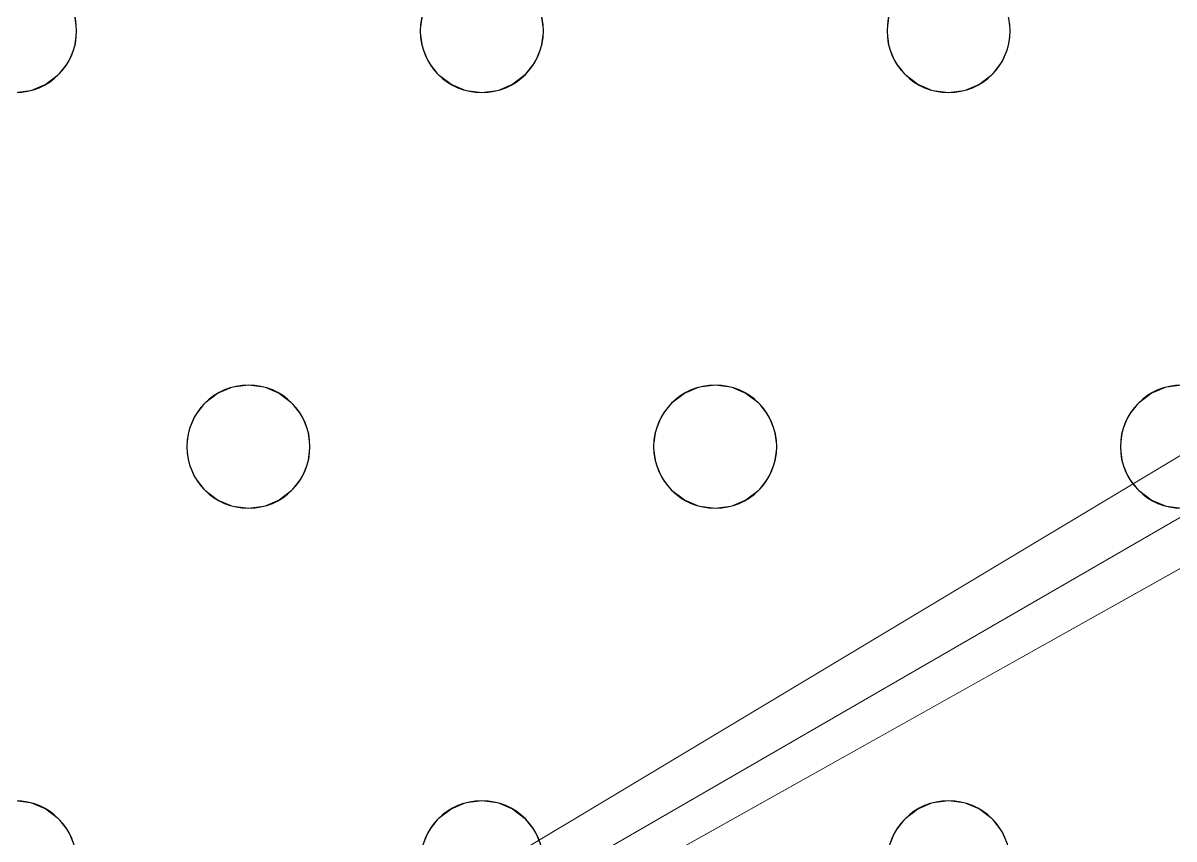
# Model space of a CAD drawing. Header units: millimetres. Extents: x -1 to 1201, y -701 to 1.
# Drawn here: x 231.4 to 306.2, y -312.5 to -259.5 of the extents above; entities that cross this region are included whole.
import ezdxf

# ---------------------------------------------------------------- set-up
doc = ezdxf.new("R2010")
doc.units = ezdxf.units.MM
doc.layers.add('IQ_200_3D', color=1, linetype='Continuous')
doc.layers.add('IQ_204_2D', color=7, linetype='Continuous')

msp = doc.modelspace()

# ---------------------------------------------------------------- linework, layer by layer
at = {"layer": 'IQ_200_3D', "lineweight": 18}
for points, invisible_edges in [([(234.746, -258.965, 888), (234.347, -258, 888), (257.352, -258.965, 888), (257.216, -260, 888)], 10), ([(287.685, -258.965, 890), (264.68, -258, 890), (265.079, -258.965, 890), (287.549, -260, 890)], 5), ([(295.413, -258.965, 888), (295.013, -258, 888), (318.019, -258.965, 888), (317.882, -260, 888)], 10), ([(234.746, -258.965, 890), (234.882, -260, 890), (257.216, -260, 890), (257.352, -258.965, 890)], 10), ([(257.216, -260, 888), (257.352, -261.035, 888), (234.882, -260, 888), (234.746, -258.965, 888)], 10), ([(234.882, -260, 890), (234.746, -258.965, 890), (234.746, -258.965, 888), (234.882, -260, 888)], 2), ([(257.352, -258.965, 890), (257.216, -260, 890), (257.216, -260, 888), (257.352, -258.965, 888)], 8), ([(287.549, -260, 890), (265.079, -258.965, 890), (265.216, -260, 890), (287.685, -261.035, 890)], 5), ([(287.549, -260, 888), (265.216, -260, 888), (265.079, -258.965, 888), (287.685, -258.965, 888)], 5), ([(265.216, -260, 890), (265.079, -258.965, 890), (265.079, -258.965, 888), (265.216, -260, 888)], 2), ([(287.685, -258.965, 890), (287.549, -260, 890), (287.549, -260, 888), (287.685, -258.965, 888)], 8), ([(295.413, -258.965, 890), (295.549, -260, 890), (317.882, -260, 890), (318.019, -258.965, 890)], 10), ([(317.882, -260, 888), (318.019, -261.035, 888), (295.549, -260, 888), (295.413, -258.965, 888)], 10), ([(295.549, -260, 890), (295.413, -258.965, 890), (295.413, -258.965, 888), (295.549, -260, 888)], 2), ([(234.882, -260, 890), (234.746, -261.035, 890), (257.352, -261.035, 890), (257.216, -260, 890)], 10), ([(257.352, -261.035, 888), (257.752, -262, 888), (234.746, -261.035, 888), (234.882, -260, 888)], 10), ([(234.746, -261.035, 890), (234.882, -260, 890), (234.882, -260, 888), (234.746, -261.035, 888)], 8), ([(257.216, -260, 890), (257.352, -261.035, 890), (257.352, -261.035, 888), (257.216, -260, 888)], 2), ([(287.685, -261.035, 890), (265.216, -260, 890), (265.079, -261.035, 890), (288.085, -262, 890)], 5), ([(287.685, -261.035, 888), (265.079, -261.035, 888), (265.216, -260, 888), (287.549, -260, 888)], 5), ([(265.079, -261.035, 890), (265.216, -260, 890), (265.216, -260, 888), (265.079, -261.035, 888)], 8), ([(287.549, -260, 890), (287.685, -261.035, 890), (287.685, -261.035, 888), (287.549, -260, 888)], 2), ([(295.549, -260, 890), (295.413, -261.035, 890), (318.019, -261.035, 890), (317.882, -260, 890)], 10), ([(318.019, -261.035, 888), (318.418, -262, 888), (295.413, -261.035, 888), (295.549, -260, 888)], 10), ([(295.413, -261.035, 890), (295.549, -260, 890), (295.549, -260, 888), (295.413, -261.035, 888)], 8), ([(234.746, -261.035, 890), (234.347, -262, 890), (257.752, -262, 890), (257.352, -261.035, 890)], 10), ([(234.347, -262, 888), (234.746, -261.035, 888), (257.752, -262, 888), (246.049, -283, 888)], 14), ([(234.347, -262, 890), (234.746, -261.035, 890), (234.746, -261.035, 888), (234.347, -262, 888)], 10), ([(257.352, -261.035, 890), (257.752, -262, 890), (257.752, -262, 888), (257.352, -261.035, 888)], 10), ([(288.085, -262, 890), (265.079, -261.035, 890), (264.68, -262, 890)], 13), ([(288.085, -262, 888), (276.382, -283, 888), (264.68, -262, 888), (265.079, -261.035, 888)], 11), ([(264.68, -262, 890), (265.079, -261.035, 890), (265.079, -261.035, 888), (264.68, -262, 888)], 10), ([(288.085, -262, 888), (265.079, -261.035, 888), (287.685, -261.035, 888)], 3), ([(287.685, -261.035, 890), (288.085, -262, 890), (288.085, -262, 888), (287.685, -261.035, 888)], 10), ([(295.413, -261.035, 890), (295.013, -262, 890), (318.418, -262, 890), (318.019, -261.035, 890)], 10), ([(295.013, -262, 888), (295.413, -261.035, 888), (318.418, -262, 888), (306.716, -283, 888)], 14), ([(295.013, -262, 890), (295.413, -261.035, 890), (295.413, -261.035, 888), (295.013, -262, 888)], 10), ([(246.049, -283, 890), (257.752, -262, 890), (234.347, -262, 890), (233.711, -262.828, 890)], 11), ([(246.049, -283, 888), (245.014, -283.136, 888), (233.711, -262.828, 888), (234.347, -262, 888)], 10), ([(233.711, -262.828, 890), (234.347, -262, 890), (234.347, -262, 888), (233.711, -262.828, 888)], 10), ([(246.049, -283, 890), (258.387, -262.828, 890), (257.752, -262, 890)], 13), ([(258.387, -262.828, 888), (247.084, -283.136, 888), (246.049, -283, 888), (257.752, -262, 888)], 5), ([(257.752, -262, 890), (258.387, -262.828, 890), (258.387, -262.828, 888), (257.752, -262, 888)], 10), ([(276.382, -283, 890), (288.085, -262, 890), (264.68, -262, 890), (264.044, -262.828, 890)], 11), ([(276.382, -283, 888), (275.347, -283.136, 888), (264.044, -262.828, 888), (264.68, -262, 888)], 10), ([(264.044, -262.828, 890), (264.68, -262, 890), (264.68, -262, 888), (264.044, -262.828, 888)], 10), ([(276.382, -283, 890), (288.721, -262.828, 890), (288.085, -262, 890)], 13), ([(288.721, -262.828, 888), (277.418, -283.136, 888), (276.382, -283, 888), (288.085, -262, 888)], 5), ([(288.085, -262, 890), (288.721, -262.828, 890), (288.721, -262.828, 888), (288.085, -262, 888)], 10), ([(306.716, -283, 890), (318.418, -262, 890), (295.013, -262, 890), (294.378, -262.828, 890)], 11), ([(306.716, -283, 888), (305.68, -283.136, 888), (294.378, -262.828, 888), (295.013, -262, 888)], 10), ([(294.378, -262.828, 890), (295.013, -262, 890), (295.013, -262, 888), (294.378, -262.828, 888)], 10), ([(245.014, -283.136, 890), (233.711, -262.828, 890), (232.882, -263.464, 890), (244.049, -283.536, 890)], 5), ([(245.014, -283.136, 888), (244.049, -283.536, 888), (232.882, -263.464, 888), (233.711, -262.828, 888)], 10), ([(232.882, -263.464, 890), (233.711, -262.828, 890), (233.711, -262.828, 888), (232.882, -263.464, 888)], 10), ([(233.711, -262.828, 890), (245.014, -283.136, 890), (246.049, -283, 890)], 13), ([(247.084, -283.136, 890), (259.216, -263.464, 890), (258.387, -262.828, 890), (246.049, -283, 890)], 5), ([(258.387, -262.828, 888), (259.216, -263.464, 888), (247.084, -283.136, 888)], 14), ([(258.387, -262.828, 890), (259.216, -263.464, 890), (259.216, -263.464, 888), (258.387, -262.828, 888)], 10), ([(264.044, -262.828, 890), (263.216, -263.464, 890), (275.347, -283.136, 890), (276.382, -283, 890)], 10), ([(275.347, -283.136, 888), (274.382, -283.536, 888), (263.216, -263.464, 888), (264.044, -262.828, 888)], 10), ([(263.216, -263.464, 890), (264.044, -262.828, 890), (264.044, -262.828, 888), (263.216, -263.464, 888)], 10), ([(277.418, -283.136, 890), (289.549, -263.464, 890), (288.721, -262.828, 890), (276.382, -283, 890)], 5), ([(289.549, -263.464, 888), (278.382, -283.536, 888), (277.418, -283.136, 888), (288.721, -262.828, 888)], 5), ([(288.721, -262.828, 890), (289.549, -263.464, 890), (289.549, -263.464, 888), (288.721, -262.828, 888)], 10), ([(294.378, -262.828, 890), (293.549, -263.464, 890), (305.68, -283.136, 890), (306.716, -283, 890)], 10), ([(305.68, -283.136, 888), (293.549, -263.464, 888), (294.378, -262.828, 888)], 13), ([(293.549, -263.464, 890), (294.378, -262.828, 890), (294.378, -262.828, 888), (293.549, -263.464, 888)], 10), ([(242.585, -285, 890), (243.221, -284.172, 890), (230.882, -264, 890), (219.18, -285, 890)], 14), ([(242.585, -285, 888), (242.185, -285.965, 888), (219.18, -285, 888), (230.882, -264, 888)], 14), ([(231.918, -263.864, 890), (230.882, -264, 890), (243.221, -284.172, 890)], 14), ([(243.221, -284.172, 888), (242.585, -285, 888), (230.882, -264, 888), (231.918, -263.864, 888)], 10), ([(231.918, -263.864, 888), (230.882, -264, 888), (230.882, -264, 890), (231.918, -263.864, 890)], 10), ([(244.049, -283.536, 890), (232.882, -263.464, 890), (231.918, -263.864, 890), (243.221, -284.172, 890)], 5), ([(244.049, -283.536, 888), (243.221, -284.172, 888), (231.918, -263.864, 888), (232.882, -263.464, 888)], 10), ([(231.918, -263.864, 890), (232.882, -263.464, 890), (232.882, -263.464, 888), (231.918, -263.864, 888)], 10), ([(248.049, -283.536, 890), (260.18, -263.864, 890), (259.216, -263.464, 890), (247.084, -283.136, 890)], 5), ([(248.049, -283.536, 888), (247.084, -283.136, 888), (259.216, -263.464, 888), (260.18, -263.864, 888)], 10), ([(248.049, -283.536, 890), (248.878, -284.172, 890), (260.18, -263.864, 890)], 14), ([(248.878, -284.172, 888), (248.049, -283.536, 888), (260.18, -263.864, 888), (261.216, -264, 888)], 10), ([(248.878, -284.172, 890), (249.513, -285, 890), (261.216, -264, 890), (260.18, -263.864, 890)], 10), ([(261.216, -264, 888), (272.918, -285, 888), (249.513, -285, 888), (248.878, -284.172, 888)], 11), ([(249.513, -285, 890), (272.519, -285.965, 890), (272.918, -285, 890), (261.216, -264, 890)], 13), ([(259.216, -263.464, 890), (260.18, -263.864, 890), (260.18, -263.864, 888), (259.216, -263.464, 888)], 10), ([(261.216, -264, 888), (260.18, -263.864, 888), (260.18, -263.864, 890), (261.216, -264, 890)], 10), ([(261.216, -264, 890), (272.918, -285, 890), (273.554, -284.172, 890), (262.251, -263.864, 890)], 5), ([(273.554, -284.172, 888), (272.918, -285, 888), (261.216, -264, 888), (262.251, -263.864, 888)], 10), ([(262.251, -263.864, 888), (261.216, -264, 888), (261.216, -264, 890), (262.251, -263.864, 890)], 10), ([(274.382, -283.536, 890), (263.216, -263.464, 890), (262.251, -263.864, 890), (273.554, -284.172, 890)], 5), ([(274.382, -283.536, 888), (273.554, -284.172, 888), (262.251, -263.864, 888), (263.216, -263.464, 888)], 10), ([(262.251, -263.864, 890), (263.216, -263.464, 890), (263.216, -263.464, 888), (262.251, -263.864, 888)], 10), ([(263.216, -263.464, 890), (274.382, -283.536, 890), (275.347, -283.136, 890)], 13), ([(289.549, -263.464, 890), (277.418, -283.136, 890), (278.382, -283.536, 890)], 13), ([(290.514, -263.864, 890), (289.549, -263.464, 890), (278.382, -283.536, 890), (279.211, -284.172, 890)], 10), ([(290.514, -263.864, 888), (279.211, -284.172, 888), (278.382, -283.536, 888), (289.549, -263.464, 888)], 5), ([(291.549, -264, 890), (290.514, -263.864, 890), (279.211, -284.172, 890), (279.847, -285, 890)], 10), ([(291.549, -264, 888), (279.847, -285, 888), (279.211, -284.172, 888), (290.514, -263.864, 888)], 5), ([(303.252, -285, 890), (303.887, -284.172, 890), (291.549, -264, 890), (279.847, -285, 890)], 14), ([(303.252, -285, 888), (302.852, -285.965, 888), (279.847, -285, 888), (291.549, -264, 888)], 14), ([(289.549, -263.464, 890), (290.514, -263.864, 890), (290.514, -263.864, 888), (289.549, -263.464, 888)], 10), ([(291.549, -264, 888), (290.514, -263.864, 888), (290.514, -263.864, 890), (291.549, -264, 890)], 10), ([(303.887, -284.172, 890), (292.584, -263.864, 890), (291.549, -264, 890)], 13), ([(303.887, -284.172, 888), (303.252, -285, 888), (291.549, -264, 888), (292.584, -263.864, 888)], 10), ([(292.584, -263.864, 888), (291.549, -264, 888), (291.549, -264, 890), (292.584, -263.864, 890)], 10), ([(304.716, -283.536, 890), (293.549, -263.464, 890), (292.584, -263.864, 890), (303.887, -284.172, 890)], 5), ([(293.549, -263.464, 888), (305.68, -283.136, 888), (304.716, -283.536, 888), (292.584, -263.864, 888)], 5), ([(292.584, -263.864, 890), (293.549, -263.464, 890), (293.549, -263.464, 888), (292.584, -263.864, 888)], 10), ([(292.584, -263.864, 888), (304.716, -283.536, 888), (303.887, -284.172, 888)], 13), ([(293.549, -263.464, 890), (304.716, -283.536, 890), (305.68, -283.136, 890)], 13), ([(245.014, -283.136, 890), (244.049, -283.536, 890), (244.049, -283.536, 888), (245.014, -283.136, 888)], 10), ([(245.014, -283.136, 888), (246.049, -283, 888), (246.049, -283, 890), (245.014, -283.136, 890)], 10), ([(246.049, -283, 888), (247.084, -283.136, 888), (247.084, -283.136, 890), (246.049, -283, 890)], 10), ([(248.049, -283.536, 890), (247.084, -283.136, 890), (247.084, -283.136, 888), (248.049, -283.536, 888)], 10), ([(275.347, -283.136, 890), (274.382, -283.536, 890), (274.382, -283.536, 888), (275.347, -283.136, 888)], 10), ([(275.347, -283.136, 888), (276.382, -283, 888), (276.382, -283, 890), (275.347, -283.136, 890)], 10), ([(276.382, -283, 888), (277.418, -283.136, 888), (277.418, -283.136, 890), (276.382, -283, 890)], 10), ([(278.382, -283.536, 890), (277.418, -283.136, 890), (277.418, -283.136, 888), (278.382, -283.536, 888)], 10), ([(305.68, -283.136, 890), (304.716, -283.536, 890), (304.716, -283.536, 888), (305.68, -283.136, 888)], 10), ([(305.68, -283.136, 888), (306.716, -283, 888), (306.716, -283, 890), (305.68, -283.136, 890)], 10), ([(243.221, -284.172, 890), (242.585, -285, 890), (242.585, -285, 888), (243.221, -284.172, 888)], 10), ([(244.049, -283.536, 890), (243.221, -284.172, 890), (243.221, -284.172, 888), (244.049, -283.536, 888)], 10), ([(248.878, -284.172, 890), (248.049, -283.536, 890), (248.049, -283.536, 888), (248.878, -284.172, 888)], 10), ([(249.513, -285, 890), (248.878, -284.172, 890), (248.878, -284.172, 888), (249.513, -285, 888)], 10), ([(273.554, -284.172, 890), (272.918, -285, 890), (272.918, -285, 888), (273.554, -284.172, 888)], 10), ([(274.382, -283.536, 890), (273.554, -284.172, 890), (273.554, -284.172, 888), (274.382, -283.536, 888)], 10), ([(279.211, -284.172, 890), (278.382, -283.536, 890), (278.382, -283.536, 888), (279.211, -284.172, 888)], 10), ([(279.847, -285, 890), (279.211, -284.172, 890), (279.211, -284.172, 888), (279.847, -285, 888)], 10), ([(303.887, -284.172, 890), (303.252, -285, 890), (303.252, -285, 888), (303.887, -284.172, 888)], 10), ([(304.716, -283.536, 890), (303.887, -284.172, 890), (303.887, -284.172, 888), (304.716, -283.536, 888)], 10), ([(219.18, -285, 890), (219.579, -285.965, 890), (242.185, -285.965, 890), (242.585, -285, 890)], 10), ([(219.579, -285.965, 888), (219.18, -285, 888), (242.185, -285.965, 888), (242.049, -287, 888)], 10), ([(242.585, -285, 890), (242.185, -285.965, 890), (242.185, -285.965, 888), (242.585, -285, 888)], 10), ([(249.913, -285.965, 890), (272.519, -285.965, 890), (249.513, -285, 890)], 3), ([(272.519, -285.965, 888), (249.913, -285.965, 888), (249.513, -285, 888), (272.918, -285, 888)], 5), ([(249.913, -285.965, 890), (249.513, -285, 890), (249.513, -285, 888), (249.913, -285.965, 888)], 10), ([(272.918, -285, 890), (272.519, -285.965, 890), (272.519, -285.965, 888), (272.918, -285, 888)], 10), ([(279.847, -285, 890), (280.246, -285.965, 890), (302.852, -285.965, 890), (303.252, -285, 890)], 10), ([(280.246, -285.965, 888), (279.847, -285, 888), (302.852, -285.965, 888), (302.716, -287, 888)], 10), ([(280.246, -285.965, 890), (279.847, -285, 890), (279.847, -285, 888), (280.246, -285.965, 888)], 10), ([(303.252, -285, 890), (302.852, -285.965, 890), (302.852, -285.965, 888), (303.252, -285, 888)], 10), ([(219.579, -285.965, 890), (219.716, -287, 890), (242.049, -287, 890), (242.185, -285.965, 890)], 10), ([(219.716, -287, 888), (219.579, -285.965, 888), (242.049, -287, 888), (242.185, -288.035, 888)], 10), ([(242.185, -285.965, 890), (242.049, -287, 890), (242.049, -287, 888), (242.185, -285.965, 888)], 8), ([(249.913, -285.965, 890), (250.049, -287, 890), (272.382, -287, 890), (272.519, -285.965, 890)], 10), ([(272.382, -287, 888), (250.049, -287, 888), (249.913, -285.965, 888), (272.519, -285.965, 888)], 5), ([(250.049, -287, 890), (249.913, -285.965, 890), (249.913, -285.965, 888), (250.049, -287, 888)], 2), ([(272.519, -285.965, 890), (272.382, -287, 890), (272.382, -287, 888), (272.519, -285.965, 888)], 8), ([(280.246, -285.965, 890), (280.382, -287, 890), (302.716, -287, 890), (302.852, -285.965, 890)], 10), ([(280.382, -287, 888), (280.246, -285.965, 888), (302.716, -287, 888), (302.852, -288.035, 888)], 10), ([(280.382, -287, 890), (280.246, -285.965, 890), (280.246, -285.965, 888), (280.382, -287, 888)], 2), ([(302.852, -285.965, 890), (302.716, -287, 890), (302.716, -287, 888), (302.852, -285.965, 888)], 8), ([(219.716, -287, 890), (219.579, -288.035, 890), (242.185, -288.035, 890), (242.049, -287, 890)], 10), ([(219.579, -288.035, 888), (219.716, -287, 888), (242.185, -288.035, 888), (242.585, -289, 888)], 10), ([(242.049, -287, 890), (242.185, -288.035, 890), (242.185, -288.035, 888), (242.049, -287, 888)], 2), ([(250.049, -287, 890), (249.913, -288.035, 890), (272.519, -288.035, 890), (272.382, -287, 890)], 10), ([(249.913, -288.035, 888), (250.049, -287, 888), (272.519, -288.035, 888), (272.918, -289, 888)], 10), ([(249.913, -288.035, 890), (250.049, -287, 890), (250.049, -287, 888), (249.913, -288.035, 888)], 8), ([(272.519, -288.035, 888), (250.049, -287, 888), (272.382, -287, 888)], 3), ([(272.382, -287, 890), (272.519, -288.035, 890), (272.519, -288.035, 888), (272.382, -287, 888)], 2), ([(280.382, -287, 890), (280.246, -288.035, 890), (302.852, -288.035, 890), (302.716, -287, 890)], 10), ([(280.246, -288.035, 888), (280.382, -287, 888), (302.852, -288.035, 888), (303.252, -289, 888)], 10), ([(280.246, -288.035, 890), (280.382, -287, 890), (280.382, -287, 888), (280.246, -288.035, 888)], 8), ([(302.716, -287, 890), (302.852, -288.035, 890), (302.852, -288.035, 888), (302.716, -287, 888)], 2), ([(219.18, -289, 890), (230.882, -310, 890), (242.585, -289, 890), (219.579, -288.035, 890)], 7), ([(242.585, -289, 888), (230.882, -310, 888), (219.18, -289, 888), (219.579, -288.035, 888)], 11), ([(242.185, -288.035, 890), (219.579, -288.035, 890), (242.585, -289, 890)], 3), ([(242.185, -288.035, 890), (242.585, -289, 890), (242.585, -289, 888), (242.185, -288.035, 888)], 10), ([(249.913, -288.035, 890), (249.513, -289, 890), (272.918, -289, 890), (272.519, -288.035, 890)], 10), ([(249.513, -289, 888), (249.913, -288.035, 888), (272.918, -289, 888), (261.216, -310, 888)], 14), ([(249.513, -289, 890), (249.913, -288.035, 890), (249.913, -288.035, 888), (249.513, -289, 888)], 10), ([(272.519, -288.035, 890), (272.918, -289, 890), (272.918, -289, 888), (272.519, -288.035, 888)], 10), ([(303.252, -289, 890), (302.852, -288.035, 890), (280.246, -288.035, 890), (279.847, -289, 890)], 10), ([(280.246, -288.035, 888), (303.252, -289, 888), (279.847, -289, 888)], 3), ([(279.847, -289, 890), (280.246, -288.035, 890), (280.246, -288.035, 888), (279.847, -289, 888)], 10), ([(302.852, -288.035, 890), (303.252, -289, 890), (303.252, -289, 888), (302.852, -288.035, 888)], 10), ([(243.221, -289.828, 890), (242.585, -289, 890), (230.882, -310, 890), (231.918, -310.136, 890)], 10), ([(243.221, -289.828, 888), (231.918, -310.136, 888), (230.882, -310, 888), (242.585, -289, 888)], 5), ([(242.585, -289, 890), (243.221, -289.828, 890), (243.221, -289.828, 888), (242.585, -289, 888)], 10), ([(261.216, -310, 890), (249.513, -289, 890), (248.878, -289.828, 890), (260.18, -310.136, 890)], 5), ([(248.878, -289.828, 888), (249.513, -289, 888), (261.216, -310, 888)], 14), ([(248.878, -289.828, 890), (249.513, -289, 890), (249.513, -289, 888), (248.878, -289.828, 888)], 10), ([(272.918, -289, 890), (249.513, -289, 890), (261.216, -310, 890), (273.554, -289.828, 890)], 7), ([(261.216, -310, 888), (272.918, -289, 888), (273.554, -289.828, 888), (262.251, -310.136, 888)], 5), ([(272.918, -289, 890), (273.554, -289.828, 890), (273.554, -289.828, 888), (272.918, -289, 888)], 10), ([(291.549, -310, 890), (279.847, -289, 890), (279.211, -289.828, 890), (290.514, -310.136, 890)], 5), ([(291.549, -310, 888), (279.211, -289.828, 888), (279.847, -289, 888), (303.252, -289, 888)], 13), ([(279.211, -289.828, 890), (279.847, -289, 890), (279.847, -289, 888), (279.211, -289.828, 888)], 10), ([(303.252, -289, 890), (279.847, -289, 890), (291.549, -310, 890), (303.887, -289.828, 890)], 7), ([(303.887, -289.828, 888), (291.549, -310, 888), (303.252, -289, 888)], 3), ([(303.252, -289, 890), (303.887, -289.828, 890), (303.887, -289.828, 888), (303.252, -289, 888)], 10), ([(244.049, -290.464, 890), (243.221, -289.828, 890), (231.918, -310.136, 890), (232.882, -310.536, 890)], 10), ([(231.918, -310.136, 888), (243.221, -289.828, 888), (244.049, -290.464, 888), (232.882, -310.536, 888)], 5), ([(243.221, -289.828, 890), (244.049, -290.464, 890), (244.049, -290.464, 888), (243.221, -289.828, 888)], 10), ([(260.18, -310.136, 890), (248.878, -289.828, 890), (248.049, -290.464, 890), (259.216, -310.536, 890)], 5), ([(248.878, -289.828, 888), (261.216, -310, 888), (260.18, -310.136, 888), (248.049, -290.464, 888)], 5), ([(248.049, -290.464, 890), (248.878, -289.828, 890), (248.878, -289.828, 888), (248.049, -290.464, 888)], 10), ([(262.251, -310.136, 890), (274.382, -290.464, 890), (273.554, -289.828, 890), (261.216, -310, 890)], 5), ([(274.382, -290.464, 888), (263.216, -310.536, 888), (262.251, -310.136, 888), (273.554, -289.828, 888)], 5), ([(273.554, -289.828, 890), (274.382, -290.464, 890), (274.382, -290.464, 888), (273.554, -289.828, 888)], 10), ([(290.514, -310.136, 890), (279.211, -289.828, 890), (278.382, -290.464, 890), (289.549, -310.536, 890)], 5), ([(279.211, -289.828, 888), (291.549, -310, 888), (290.514, -310.136, 888), (278.382, -290.464, 888)], 5), ([(278.382, -290.464, 890), (279.211, -289.828, 890), (279.211, -289.828, 888), (278.382, -290.464, 888)], 10), ([(292.584, -310.136, 890), (304.716, -290.464, 890), (303.887, -289.828, 890), (291.549, -310, 890)], 5), ([(303.887, -289.828, 888), (304.716, -290.464, 888), (292.584, -310.136, 888), (291.549, -310, 888)], 10), ([(303.887, -289.828, 890), (304.716, -290.464, 890), (304.716, -290.464, 888), (303.887, -289.828, 888)], 10), ([(245.014, -290.864, 890), (244.049, -290.464, 890), (232.882, -310.536, 890), (233.711, -311.172, 890)], 10), ([(245.014, -290.864, 888), (233.711, -311.172, 888), (232.882, -310.536, 888), (244.049, -290.464, 888)], 5), ([(246.049, -291, 890), (245.014, -290.864, 890), (233.711, -311.172, 890), (234.347, -312, 890)], 10), ([(246.049, -291, 888), (234.347, -312, 888), (233.711, -311.172, 888), (245.014, -290.864, 888)], 5), ([(244.049, -290.464, 890), (245.014, -290.864, 890), (245.014, -290.864, 888), (244.049, -290.464, 888)], 10), ([(246.049, -291, 888), (245.014, -290.864, 888), (245.014, -290.864, 890), (246.049, -291, 890)], 10), ([(247.084, -290.864, 890), (246.049, -291, 890), (258.387, -311.172, 890), (259.216, -310.536, 890)], 10), ([(258.387, -311.172, 888), (246.049, -291, 888), (247.084, -290.864, 888), (259.216, -310.536, 888)], 5), ([(247.084, -290.864, 888), (246.049, -291, 888), (246.049, -291, 890), (247.084, -290.864, 890)], 10), ([(248.049, -290.464, 890), (247.084, -290.864, 890), (259.216, -310.536, 890)], 14), ([(248.049, -290.464, 888), (260.18, -310.136, 888), (259.216, -310.536, 888), (247.084, -290.864, 888)], 5), ([(247.084, -290.864, 890), (248.049, -290.464, 890), (248.049, -290.464, 888), (247.084, -290.864, 888)], 10), ([(263.216, -310.536, 890), (275.347, -290.864, 890), (274.382, -290.464, 890), (262.251, -310.136, 890)], 5), ([(275.347, -290.864, 888), (264.044, -311.172, 888), (263.216, -310.536, 888), (274.382, -290.464, 888)], 5), ([(263.216, -310.536, 890), (264.044, -311.172, 890), (275.347, -290.864, 890)], 14), ([(276.382, -291, 890), (275.347, -290.864, 890), (264.044, -311.172, 890), (264.68, -312, 890)], 10), ([(276.382, -291, 888), (264.68, -312, 888), (264.044, -311.172, 888), (275.347, -290.864, 888)], 5), ([(274.382, -290.464, 890), (275.347, -290.864, 890), (275.347, -290.864, 888), (274.382, -290.464, 888)], 10), ([(276.382, -291, 888), (275.347, -290.864, 888), (275.347, -290.864, 890), (276.382, -291, 890)], 10), ([(277.418, -290.864, 890), (276.382, -291, 890), (288.721, -311.172, 890), (289.549, -310.536, 890)], 10), ([(288.721, -311.172, 888), (276.382, -291, 888), (277.418, -290.864, 888), (289.549, -310.536, 888)], 5), ([(277.418, -290.864, 888), (276.382, -291, 888), (276.382, -291, 890), (277.418, -290.864, 890)], 10), ([(278.382, -290.464, 890), (277.418, -290.864, 890), (289.549, -310.536, 890)], 14), ([(278.382, -290.464, 888), (290.514, -310.136, 888), (289.549, -310.536, 888), (277.418, -290.864, 888)], 5), ([(277.418, -290.864, 890), (278.382, -290.464, 890), (278.382, -290.464, 888), (277.418, -290.864, 888)], 10), ([(293.549, -310.536, 890), (305.68, -290.864, 890), (304.716, -290.464, 890), (292.584, -310.136, 890)], 5), ([(293.549, -310.536, 888), (292.584, -310.136, 888), (304.716, -290.464, 888), (305.68, -290.864, 888)], 10), ([(294.378, -311.172, 890), (306.716, -291, 890), (305.68, -290.864, 890), (293.549, -310.536, 890)], 5), ([(294.378, -311.172, 888), (293.549, -310.536, 888), (305.68, -290.864, 888)], 14), ([(306.716, -291, 888), (295.013, -312, 888), (294.378, -311.172, 888), (305.68, -290.864, 888)], 5), ([(304.716, -290.464, 890), (305.68, -290.864, 890), (305.68, -290.864, 888), (304.716, -290.464, 888)], 10), ([(306.716, -291, 888), (305.68, -290.864, 888), (305.68, -290.864, 890), (306.716, -291, 890)], 10), ([(246.049, -291, 890), (234.347, -312, 890), (257.752, -312, 890), (258.387, -311.172, 890)], 11), ([(257.752, -312, 888), (234.347, -312, 888), (246.049, -291, 888), (258.387, -311.172, 888)], 7), ([(276.382, -291, 890), (264.68, -312, 890), (288.085, -312, 890), (288.721, -311.172, 890)], 11), ([(288.085, -312, 888), (264.68, -312, 888), (276.382, -291, 888), (288.721, -311.172, 888)], 7), ([(306.716, -291, 890), (294.378, -311.172, 890), (295.013, -312, 890), (318.418, -312, 890)], 13), ([(306.716, -291, 888), (319.054, -311.172, 888), (318.418, -312, 888), (295.013, -312, 888)], 13), ([(230.882, -310, 888), (231.918, -310.136, 888), (231.918, -310.136, 890), (230.882, -310, 890)], 10), ([(232.882, -310.536, 890), (231.918, -310.136, 890), (231.918, -310.136, 888), (232.882, -310.536, 888)], 10), ([(260.18, -310.136, 890), (259.216, -310.536, 890), (259.216, -310.536, 888), (260.18, -310.136, 888)], 10), ([(260.18, -310.136, 888), (261.216, -310, 888), (261.216, -310, 890), (260.18, -310.136, 890)], 10), ([(261.216, -310, 888), (262.251, -310.136, 888), (262.251, -310.136, 890), (261.216, -310, 890)], 10), ([(263.216, -310.536, 890), (262.251, -310.136, 890), (262.251, -310.136, 888), (263.216, -310.536, 888)], 10), ([(290.514, -310.136, 890), (289.549, -310.536, 890), (289.549, -310.536, 888), (290.514, -310.136, 888)], 10), ([(290.514, -310.136, 888), (291.549, -310, 888), (291.549, -310, 890), (290.514, -310.136, 890)], 10), ([(291.549, -310, 888), (292.584, -310.136, 888), (292.584, -310.136, 890), (291.549, -310, 890)], 10), ([(293.549, -310.536, 890), (292.584, -310.136, 890), (292.584, -310.136, 888), (293.549, -310.536, 888)], 10), ([(233.711, -311.172, 890), (232.882, -310.536, 890), (232.882, -310.536, 888), (233.711, -311.172, 888)], 10), ([(259.216, -310.536, 890), (258.387, -311.172, 890), (258.387, -311.172, 888), (259.216, -310.536, 888)], 10), ([(264.044, -311.172, 890), (263.216, -310.536, 890), (263.216, -310.536, 888), (264.044, -311.172, 888)], 10), ([(289.549, -310.536, 890), (288.721, -311.172, 890), (288.721, -311.172, 888), (289.549, -310.536, 888)], 10), ([(294.378, -311.172, 890), (293.549, -310.536, 890), (293.549, -310.536, 888), (294.378, -311.172, 888)], 10), ([(234.347, -312, 890), (233.711, -311.172, 890), (233.711, -311.172, 888), (234.347, -312, 888)], 10), ([(258.387, -311.172, 890), (257.752, -312, 890), (257.752, -312, 888), (258.387, -311.172, 888)], 10), ([(264.68, -312, 890), (264.044, -311.172, 890), (264.044, -311.172, 888), (264.68, -312, 888)], 10), ([(288.721, -311.172, 890), (288.085, -312, 890), (288.085, -312, 888), (288.721, -311.172, 888)], 10), ([(295.013, -312, 890), (294.378, -311.172, 890), (294.378, -311.172, 888), (295.013, -312, 888)], 10), ([(257.352, -312.965, 890), (257.752, -312, 890), (234.347, -312, 890), (234.746, -312.965, 890)], 10), ([(234.746, -312.965, 888), (234.347, -312, 888), (257.352, -312.965, 888), (257.216, -314, 888)], 10), ([(234.347, -312, 888), (257.752, -312, 888), (257.352, -312.965, 888)], 13), ([(234.746, -312.965, 890), (234.347, -312, 890), (234.347, -312, 888), (234.746, -312.965, 888)], 10), ([(257.752, -312, 890), (257.352, -312.965, 890), (257.352, -312.965, 888), (257.752, -312, 888)], 10), ([(287.685, -312.965, 890), (288.085, -312, 890), (264.68, -312, 890), (265.079, -312.965, 890)], 10), ([(265.079, -312.965, 888), (264.68, -312, 888), (287.685, -312.965, 888), (287.549, -314, 888)], 10), ([(264.68, -312, 888), (288.085, -312, 888), (287.685, -312.965, 888)], 13), ([(265.079, -312.965, 890), (264.68, -312, 890), (264.68, -312, 888), (265.079, -312.965, 888)], 10), ([(288.085, -312, 890), (287.685, -312.965, 890), (287.685, -312.965, 888), (288.085, -312, 888)], 10), ([(318.019, -312.965, 890), (318.418, -312, 890), (295.013, -312, 890), (295.413, -312.965, 890)], 10), ([(318.019, -312.965, 888), (295.413, -312.965, 888), (295.013, -312, 888), (318.418, -312, 888)], 5), ([(295.413, -312.965, 890), (295.013, -312, 890), (295.013, -312, 888), (295.413, -312.965, 888)], 10)]:
    msp.add_3dface(points, dxfattribs=dict(at, invisible_edges=invisible_edges))
at = {"layer": 'IQ_204_2D'}
for centre, start, end in [((230.882, -260), 0, 180), ((261.216, -260), 0, 180), ((291.549, -260), 0, 180), ((230.882, -260), 180, 0), ((261.216, -260), 180, 360), ((291.549, -260), 180, 0), ((246.049, -287), 0, 180), ((276.382, -287), 0, 180), ((306.716, -287), 0, 180), ((246.049, -287), 180, 0), ((276.382, -287), 180, 0), ((306.716, -287), 180, 0), ((230.882, -314), 0, 180), ((261.216, -314), 360, 180), ((291.549, -314), 0, 180)]:
    msp.add_arc(centre, 4, start, end, dxfattribs=at)

# ---------------------------------------------------------------- meshes
at = {"layer": 'IQ_200_3D', "lineweight": 18}
mesh = msp.add_polyface(dxfattribs=at)
corners = [(1200, 0, 850), (1200, -700, 850), (0, -700, 850), (0, 0, 850), (810.5, -594, 850), (811.556, -602.023, 850), (814.653, -609.5, 850), (819.58, -615.92, 850), (826, -620.847, 850), (833.477, -623.944, 850), (841.5, -625, 850), (1059.5, -625, 850), (1067.523, -623.944, 850), (1075, -620.847, 850), (1081.42, -615.92, 850), (1086.347, -609.5, 850), (1089.444, -602.023, 850), (1090.5, -594, 850), (1090.5, -476, 850), (1089.444, -467.977, 850), (1086.347, -460.5, 850), (1081.42, -454.08, 850), (1075, -449.153, 850), (1067.523, -446.056, 850), (1059.5, -445, 850), (841.5, -445, 850), (833.477, -446.056, 850), (826, -449.153, 850), (819.58, -454.08, 850), (814.653, -460.5, 850), (811.556, -467.977, 850), (810.5, -476, 850)]
mesh.append_faces([[corners[k] for k in face] for face in [(29, 3, 28), (6, 2, 5), (4, 2, 31), (23, 0, 22), (13, 1, 12), (15, 1, 14), (11, 1, 10)]], dxfattribs={"vtx0": -1, "vtx1": -1})
mesh.append_faces([[corners[k] for k in face] for face in [(3, 29, 30, 2), (2, 30, 31), (0, 25, 26), (2, 6, 7), (2, 9, 10, 1), (0, 20, 21), (1, 18, 19), (1, 15, 16)]], dxfattribs={"vtx0": -1, "vtx2": -1})
mesh.append_faces([[corners[k] for k in face] for face in [(27, 28, 3), (4, 5, 2), (7, 8, 2), (8, 9, 2), (23, 24, 0), (21, 22, 0), (24, 25, 0), (13, 14, 1), (11, 12, 1), (16, 17, 1), (17, 18, 1)]], dxfattribs={"vtx1": -1, "vtx2": -1})
mesh.append_faces([[corners[k] for k in face] for face in [(26, 27, 3, 0), (19, 20, 0, 1)]], dxfattribs={"vtx1": -1, "vtx3": -1})
mesh = msp.add_polyface(dxfattribs=at)
corners = [(1200, -700, 900), (1200, -23, 900), (0, -23, 900), (0, -700, 900), (90, -35.113, 900), (1110, -35.113, 900), (1129.382, -37.665, 900), (1147.443, -45.146, 900), (1162.953, -57.047, 900), (1174.854, -72.557, 900), (1182.335, -90.618, 900), (1184.887, -110, 900), (1184.887, -610, 900), (1182.335, -629.382, 900), (1174.854, -647.443, 900), (1162.953, -662.953, 900), (1147.443, -674.854, 900), (1129.382, -682.335, 900), (1110, -684.887, 900), (90, -684.887, 900), (70.618, -682.335, 900), (52.557, -674.854, 900), (37.047, -662.953, 900), (25.146, -647.443, 900), (17.665, -629.382, 900), (15.113, -610, 900), (15.113, -110, 900), (17.665, -90.618, 900), (25.146, -72.557, 900), (37.047, -57.047, 900), (52.557, -45.146, 900), (70.618, -37.665, 900)]
mesh.append_faces([[corners[k] for k in face] for face in [(9, 1, 8), (14, 0, 13), (31, 2, 30), (28, 2, 27), (21, 3, 20), (23, 3, 22)]], dxfattribs={"vtx0": -1, "vtx1": -1})
mesh.append_faces([[corners[k] for k in face] for face in [(1, 9, 10), (1, 11, 12, 0), (0, 14, 15), (0, 18, 19, 3), (2, 28, 29), (3, 23, 24)]], dxfattribs={"vtx0": -1, "vtx2": -1})
mesh.append_faces([[corners[k] for k in face] for face in [(10, 11, 1), (5, 6, 1), (7, 8, 1), (6, 7, 1), (12, 13, 0), (15, 16, 0), (17, 18, 0), (16, 17, 0), (31, 4, 2), (29, 30, 2), (26, 27, 2), (21, 22, 3), (19, 20, 3), (24, 25, 3)]], dxfattribs={"vtx1": -1, "vtx2": -1})
mesh.append_faces([[corners[k] for k in face] for face in [(4, 5, 1, 2), (25, 26, 2, 3)]], dxfattribs={"vtx1": -1, "vtx3": -1})
mesh = msp.add_polyface(dxfattribs=at)
corners = [(1110, -48.392, 890), (90, -48.392, 890), (66.424, -53.082, 890), (46.437, -66.437, 890), (33.082, -86.424, 890), (28.392, -110, 890), (28.392, -610, 890), (33.082, -633.576, 890), (46.437, -653.563, 890), (66.424, -666.918, 890), (90, -671.608, 890), (1110, -671.608, 890), (1133.576, -666.918, 890), (1153.563, -653.563, 890), (1166.918, -633.576, 890), (1171.608, -610, 890), (1171.608, -110, 890), (1166.918, -86.424, 890), (1153.563, -66.437, 890), (1133.576, -53.082, 890), (122.5, -418.034, 890), (1077.5, -418.034, 890), (1089.656, -419.634, 890), (1100.983, -424.326, 890), (1110.71, -431.79, 890), (1118.174, -441.517, 890), (1122.866, -452.844, 890), (1124.466, -465, 890), (1124.466, -605, 890), (1122.866, -617.156, 890), (1118.174, -628.483, 890), (1110.71, -638.21, 890), (1100.983, -645.674, 890), (1089.656, -650.366, 890), (1077.5, -651.966, 890), (122.5, -651.966, 890), (110.344, -650.366, 890), (99.017, -645.674, 890), (89.29, -638.21, 890), (81.826, -628.483, 890), (77.134, -617.156, 890), (75.534, -605, 890), (75.534, -465, 890), (77.134, -452.844, 890), (81.826, -441.517, 890), (89.29, -431.79, 890), (99.017, -424.326, 890), (110.344, -419.634, 890), (122.5, -68.034, 890), (1077.5, -68.034, 890), (1089.656, -69.634, 890), (1100.983, -74.326, 890), (1110.71, -81.79, 890), (1118.174, -91.517, 890), (1122.866, -102.844, 890), (1124.466, -115, 890), (1124.466, -351, 890), (1122.866, -363.156, 890), (1118.174, -374.483, 890), (1110.71, -384.21, 890), (1100.983, -391.674, 890), (1089.656, -396.366, 890), (1077.5, -397.966, 890), (122.5, -397.966, 890), (110.344, -396.366, 890), (99.017, -391.674, 890), (89.29, -384.21, 890), (81.826, -374.483, 890), (77.134, -363.156, 890), (75.534, -351, 890), (75.534, -115, 890), (77.134, -102.844, 890), (81.826, -91.517, 890), (89.29, -81.79, 890), (99.017, -74.326, 890), (110.344, -69.634, 890)]
mesh.append_faces([[corners[k] for k in face] for face in [(65, 47, 64), (75, 1, 74), (71, 5, 70), (73, 2, 72)]], dxfattribs={"vtx0": -1, "vtx1": -1})
mesh.append_faces([[corners[k] for k in face] for face in [(15, 28, 29, 14), (11, 32, 33), (16, 55, 56, 15), (54, 17, 18, 53), (53, 18, 19, 52), (52, 19, 0, 51), (0, 50, 51), (10, 37, 38, 9), (64, 47, 20, 63), (8, 39, 40, 7), (39, 8, 9, 38), (69, 42, 43), (3, 71, 72, 2)]], dxfattribs={"vtx0": -1, "vtx2": -1})
mesh.append_faces([[corners[k] for k in face] for face in [(6, 41, 42, 69)]], dxfattribs={"vtx0": -1, "vtx2": -1, "vtx3": -1})
mesh.append_faces([[corners[k] for k in face] for face in [(11, 33, 34, 35), (1, 75, 48, 49), (71, 3, 4, 5)]], dxfattribs={"vtx0": -1, "vtx3": -1})
mesh.append_faces([[corners[k] for k in face] for face in [(36, 37, 10)]], dxfattribs={"vtx1": -1, "vtx2": -1})
mesh.append_faces([[corners[k] for k in face] for face in [(27, 28, 15, 56)]], dxfattribs={"vtx1": -1, "vtx2": -1, "vtx3": -1})
mesh.append_faces([[corners[k] for k in face] for face in [(13, 14, 29, 30), (12, 13, 30, 31), (26, 27, 56, 57), (31, 32, 11, 12), (24, 25, 58, 59), (21, 22, 61, 62), (22, 23, 60, 61), (23, 24, 59, 60), (25, 26, 57, 58), (54, 55, 16, 17), (49, 50, 0, 1), (20, 21, 62, 63), (35, 36, 10, 11), (45, 46, 66, 67), (46, 47, 65, 66), (6, 7, 40, 41), (43, 44, 68, 69), (44, 45, 67, 68), (73, 74, 1, 2), (69, 70, 5, 6)]], dxfattribs={"vtx1": -1, "vtx3": -1})
mesh = msp.add_polyface(dxfattribs=at)
corners = [(122.5, -68.034, 860), (110.344, -69.634, 860), (99.017, -74.326, 860), (89.29, -81.79, 860), (81.826, -91.517, 860), (77.134, -102.844, 860), (75.534, -115, 860), (75.534, -351, 860), (77.134, -363.156, 860), (81.826, -374.483, 860), (89.29, -384.21, 860), (99.017, -391.674, 860), (110.344, -396.366, 860), (122.5, -397.966, 860), (1077.5, -397.966, 860), (1089.656, -396.366, 860), (1100.983, -391.674, 860), (1110.71, -384.21, 860), (1118.174, -374.483, 860), (1122.866, -363.156, 860), (1124.466, -351, 860), (1124.466, -115, 860), (1122.866, -102.844, 860), (1118.174, -91.517, 860), (1110.71, -81.79, 860), (1100.983, -74.326, 860), (1089.656, -69.634, 860), (1077.5, -68.034, 860), (640.451, -68.034, 860), (640.451, -105, 860), (639.258, -114.059, 860), (635.762, -122.5, 860), (630.2, -129.749, 860), (622.951, -135.311, 860), (614.51, -138.807, 860), (605.451, -140, 860), (594.549, -140, 860), (585.49, -138.807, 860), (577.049, -135.311, 860), (569.8, -129.749, 860), (564.238, -122.5, 860), (560.742, -114.059, 860), (559.549, -105, 860), (559.549, -68.034, 860), (600, -115, 860), (603.882, -114.489, 860), (607.5, -112.99, 860), (610.607, -110.607, 860), (612.99, -107.5, 860), (614.489, -103.882, 860), (615, -100, 860), (614.489, -96.118, 860), (612.99, -92.5, 860), (610.607, -89.393, 860), (607.5, -87.01, 860), (603.882, -85.511, 860), (600, -85, 860), (596.118, -85.511, 860), (592.5, -87.01, 860), (589.393, -89.393, 860), (587.01, -92.5, 860), (585.511, -96.118, 860), (585, -100, 860), (585.511, -103.882, 860), (587.01, -107.5, 860), (589.393, -110.607, 860), (592.5, -112.99, 860), (596.118, -114.489, 860)]
mesh.append_faces([[corners[k] for k in face] for face in [(0, 42, 43), (29, 27, 28), (65, 62, 63, 64), (48, 46, 47), (50, 48, 49)]], dxfattribs={"vtx0": -1})
mesh.append_faces([[corners[k] for k in face] for face in [(35, 14, 34)]], dxfattribs={"vtx0": -1, "vtx1": -1})
mesh.append_faces([[corners[k] for k in face] for face in [(62, 65, 45, 52)]], dxfattribs={"vtx0": -1, "vtx1": -1, "vtx2": -1, "vtx3": -1})
mesh.append_faces([[corners[k] for k in face] for face in [(13, 6, 7, 12), (14, 35, 36), (27, 29, 30), (65, 44, 45)]], dxfattribs={"vtx0": -1, "vtx2": -1})
mesh.append_faces([[corners[k] for k in face] for face in [(13, 39, 40, 0), (21, 26, 27, 14), (50, 45, 46, 48)]], dxfattribs={"vtx0": -1, "vtx2": -1, "vtx3": -1})
mesh.append_faces([[corners[k] for k in face] for face in [(7, 10, 11, 12), (20, 15, 16, 17)]], dxfattribs={"vtx0": -1, "vtx3": -1})
mesh.append_faces([[corners[k] for k in face] for face in [(38, 39, 13), (37, 38, 13), (2, 3, 6, 1), (41, 42, 0), (40, 41, 0), (33, 34, 14), (32, 33, 14), (30, 31, 27), (25, 26, 21, 24), (55, 56, 52)]], dxfattribs={"vtx1": -1, "vtx2": -1})
mesh.append_faces([[corners[k] for k in face] for face in [(0, 1, 6, 13), (31, 32, 14, 27), (61, 62, 52, 56)]], dxfattribs={"vtx1": -1, "vtx2": -1, "vtx3": -1})
mesh.append_faces([[corners[k] for k in face] for face in [(13, 14, 36, 37), (14, 15, 20, 21)]], dxfattribs={"vtx1": -1, "vtx3": -1})
mesh.append_faces([[corners[k] for k in face] for face in [(4, 5, 6, 3), (18, 19, 20, 17), (57, 58, 59, 56)]], dxfattribs={"vtx2": -1})
mesh.append_faces([[corners[k] for k in face] for face in [(59, 60, 61, 56), (50, 51, 52, 45)]], dxfattribs={"vtx2": -1, "vtx3": -1})
mesh.append_faces([[corners[k] for k in face] for face in [(7, 8, 9, 10), (21, 22, 23, 24), (65, 66, 67, 44), (52, 53, 54, 55)]], dxfattribs={"vtx3": -1})

doc.saveas('drawing.dxf')
